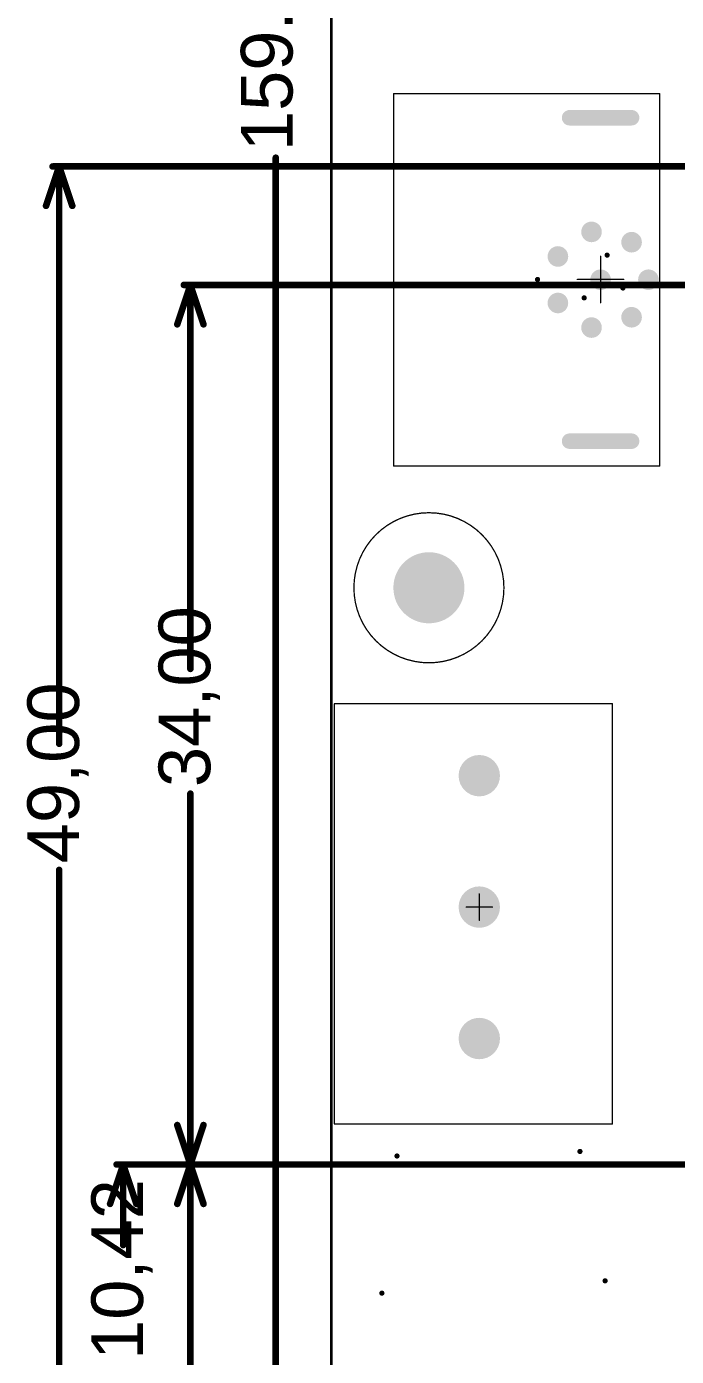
# Model space of a CAD drawing. Header units: inches. Extents: x -0.46 to 4.93, y -0.49 to 6.86.
# Drawn here: x -0.464 to 0.525, y 1.341 to 3.365 of the extents above; entities that cross this region are included whole.
import ezdxf

# ---------------------------------------------------------------- set-up
doc = ezdxf.new("R2010")
doc.units = ezdxf.units.IN
doc.header["$MEASUREMENT"] = 0
for name, color, linetype in [('Board', 6, 'Continuous'), ('Dimensions', 56, 'Continuous'), ('Pad Holes', 156, 'Continuous'), ('Top Courtyard', 56, 'Continuous'), ('Via Holes', 16, 'Continuous')]:
    doc.layers.add(name, color=color, linetype=linetype)
doc.styles.add('Arial', font='', dxfattribs={"height": 0.2})
doc.styles.get('Arial').set_extended_font_data('Arial')

# ---------------------------------------------------------------- blocks, each defined once
blk = doc.blocks.new('08_3203_08_XXX_94')
at = {"layer": 'Pad Holes'}
h = blk.add_hatch(color=7, dxfattribs=at)
edge = h.paths.add_edge_path()
edge.add_arc((0.0004, 0.0728), 0.0157, 0, 360)
h = blk.add_hatch(color=7, dxfattribs=at)
edge = h.paths.add_edge_path()
edge.add_arc((-0.0567, 0.0472), 0.0157, 0, 360)
h = blk.add_hatch(color=7, dxfattribs=at)
edge = h.paths.add_edge_path()
edge.add_arc((0.0575, 0.0472), 0.0157, 0, 360)
h = blk.add_hatch(color=7, dxfattribs=at)
edge = h.paths.add_edge_path()
edge.add_arc((-0.2461, -0.0472), 0.0118, 180, 360)
edge.add_line((-0.2343, -0.0472), (-0.2343, 0.0472))
edge.add_arc((-0.2461, 0.0472), 0.0118, 0, 180)
edge.add_line((-0.2579, 0.0472), (-0.2579, -0.0472))
h = blk.add_hatch(color=7, dxfattribs=at)
edge = h.paths.add_edge_path()
edge.add_arc((0.2461, -0.0472), 0.0118, 180, 360)
edge.add_line((0.2579, -0.0472), (0.2579, 0.0472))
edge.add_arc((0.2461, 0.0472), 0.0118, 0, 180)
edge.add_line((0.2343, 0.0472), (0.2343, -0.0472))
h = blk.add_hatch(color=7, dxfattribs=at)
edge = h.paths.add_edge_path()
edge.add_arc((-0.0724, -0.0138), 0.0157, 0, 360)
h = blk.add_hatch(color=7, dxfattribs=at)
edge = h.paths.add_edge_path()
edge.add_arc((0.0004, 0), 0.0157, 0, 360)
h = blk.add_hatch(color=7, dxfattribs=at)
edge = h.paths.add_edge_path()
edge.add_arc((0.0732, -0.0138), 0.0157, 0, 360)
h = blk.add_hatch(color=7, dxfattribs=at)
edge = h.paths.add_edge_path()
edge.add_arc((-0.035, -0.065), 0.0157, 0, 360)
h = blk.add_hatch(color=7, dxfattribs=at)
edge = h.paths.add_edge_path()
edge.add_arc((0.0358, -0.065), 0.0157, 0, 360)
at = {"layer": 'Top Courtyard'}
for points in [[(0.2839, 0.0898, 0.00197, 0.00197, 0), (-0.2827, 0.0898, 0.00197, 0.00197, 0)], [(-0.2827, -0.315, 0.00197, 0.00197, 0), (-0.2827, 0.0898, 0.00197, 0.00197, 0)], [(0.2839, -0.315, 0.00197, 0.00197, 0), (0.2839, 0.0898, 0.00197, 0.00197, 0)], [(0, -0.0354, 0.00197, 0.00197, 0), (0, 0.0354, 0.00197, 0.00197, 0)], [(0.0354, 0, 0.00197, 0.00197, 0), (-0.0354, 0, 0.00197, 0.00197, 0)], [(0.2839, -0.315, 0.00197, 0.00197, 0), (-0.2827, -0.315, 0.00197, 0.00197, 0)]]:
    blk.add_lwpolyline(points, format="xyseb", dxfattribs=at)
for points in [[(-0.2832, 0.0898, 0.000984, 0.000984, 1), (-0.2822, 0.0898, 0.000984, 0.000984, 1)], [(-0.2832, 0.0898, 0.000984, 0.000984, 1), (-0.2822, 0.0898, 0.000984, 0.000984, 1)], [(0.2834, 0.0898, 0.000984, 0.000984, 1), (0.2844, 0.0898, 0.000984, 0.000984, 1)], [(0.2834, 0.0898, 0.000984, 0.000984, 1), (0.2844, 0.0898, 0.000984, 0.000984, 1)], [(-0.0005, 0.0354, 0.000984, 0.000984, 1), (0.0005, 0.0354, 0.000984, 0.000984, 1)], [(-0.0359, 0, 0.000984, 0.000984, 1), (-0.0349, 0, 0.000984, 0.000984, 1)], [(0.0349, 0, 0.000984, 0.000984, 1), (0.0359, 0, 0.000984, 0.000984, 1)], [(-0.0005, -0.0354, 0.000984, 0.000984, 1), (0.0005, -0.0354, 0.000984, 0.000984, 1)], [(-0.2832, -0.315, 0.000984, 0.000984, 1), (-0.2822, -0.315, 0.000984, 0.000984, 1)], [(-0.2832, -0.315, 0.000984, 0.000984, 1), (-0.2822, -0.315, 0.000984, 0.000984, 1)], [(0.2834, -0.315, 0.000984, 0.000984, 1), (0.2844, -0.315, 0.000984, 0.000984, 1)], [(0.2834, -0.315, 0.000984, 0.000984, 1), (0.2844, -0.315, 0.000984, 0.000984, 1)]]:
    blk.add_lwpolyline(points, format="xyseb", close=True, dxfattribs=at)
blk = doc.blocks.new('MOUNTING_HOLE_M2_5_383')
at = {"layer": 'Pad Holes'}
h = blk.add_hatch(color=7, dxfattribs=at)
edge = h.paths.add_edge_path()
edge.add_arc((0, 0), 0.0541, 0, 360)
at = {"layer": 'Top Courtyard'}
for points in [[(0.1142, 0, 0.00197, 0.00197, 1), (-0.1142, 0, 0.00197, 0.00197, 1)], [(-0.1147, 0, 0.000984, 0.000984, 1), (-0.1137, 0, 0.000984, 0.000984, 1)], [(0.1137, 0, 0.000984, 0.000984, 1), (0.1147, 0, 0.000984, 0.000984, 1)]]:
    blk.add_lwpolyline(points, format="xyseb", close=True, dxfattribs=at)
blk = doc.blocks.new('TB007_508_03BE_F_________1_789')
at = {"layer": 'Pad Holes'}
h = blk.add_hatch(color=7, dxfattribs=at)
edge = h.paths.add_edge_path()
edge.add_arc((-0.2, 0), 0.0315, 0, 360)
h = blk.add_hatch(color=7, dxfattribs=at)
edge = h.paths.add_edge_path()
edge.add_arc((0, 0), 0.0315, 0, 360)
h = blk.add_hatch(color=7, dxfattribs=at)
edge = h.paths.add_edge_path()
edge.add_arc((0.2, 0), 0.0315, 0, 360)
at = {"layer": 'Top Courtyard'}
for points in [[(-0.33, 0.2205, 0.00197, 0.00197, 0), (0.3098, 0.2205, 0.00197, 0.00197, 0)], [(-0.33, 0.2205, 0.00197, 0.00197, 0), (-0.33, -0.2028, 0.00197, 0.00197, 0)], [(0.3098, 0.2205, 0.00197, 0.00197, 0), (0.3098, -0.2028, 0.00197, 0.00197, 0)], [(0, 0.02, 0.00197, 0.00197, 0), (0, -0.02, 0.00197, 0.00197, 0)], [(-0.02, 0, 0.00197, 0.00197, 0), (0.02, 0, 0.00197, 0.00197, 0)], [(-0.33, -0.2028, 0.00197, 0.00197, 0), (0.3098, -0.2028, 0.00197, 0.00197, 0)]]:
    blk.add_lwpolyline(points, format="xyseb", dxfattribs=at)
for points in [[(-0.3305, 0.2205, 0.000984, 0.000984, 1), (-0.3295, 0.2205, 0.000984, 0.000984, 1)], [(-0.3305, 0.2205, 0.000984, 0.000984, 1), (-0.3295, 0.2205, 0.000984, 0.000984, 1)], [(0.3094, 0.2205, 0.000984, 0.000984, 1), (0.3103, 0.2205, 0.000984, 0.000984, 1)], [(0.3094, 0.2205, 0.000984, 0.000984, 1), (0.3103, 0.2205, 0.000984, 0.000984, 1)], [(-0.0005, 0.02, 0.000984, 0.000984, 1), (0.0005, 0.02, 0.000984, 0.000984, 1)], [(-0.0205, 0, 0.000984, 0.000984, 1), (-0.0195, 0, 0.000984, 0.000984, 1)], [(0.0195, 0, 0.000984, 0.000984, 1), (0.0205, 0, 0.000984, 0.000984, 1)], [(-0.0005, -0.02, 0.000984, 0.000984, 1), (0.0005, -0.02, 0.000984, 0.000984, 1)], [(-0.3305, -0.2028, 0.000984, 0.000984, 1), (-0.3295, -0.2028, 0.000984, 0.000984, 1)], [(-0.3305, -0.2028, 0.000984, 0.000984, 1), (-0.3295, -0.2028, 0.000984, 0.000984, 1)], [(0.3094, -0.2028, 0.000984, 0.000984, 1), (0.3103, -0.2028, 0.000984, 0.000984, 1)], [(0.3094, -0.2028, 0.000984, 0.000984, 1), (0.3103, -0.2028, 0.000984, 0.000984, 1)]]:
    blk.add_lwpolyline(points, format="xyseb", close=True, dxfattribs=at)

msp = doc.modelspace()

# ---------------------------------------------------------------- hatches: boundary and pattern name
at = {"layer": 'Via Holes'}
h = msp.add_hatch(color=7, dxfattribs=at)
edge = h.paths.add_edge_path()
edge.add_arc((0.42, 3.017), 0.004, 0, 360)
h = msp.add_hatch(color=7, dxfattribs=at)
edge = h.paths.add_edge_path()
edge.add_arc((0.314, 2.98), 0.004, 0, 360)
h = msp.add_hatch(color=7, dxfattribs=at)
edge = h.paths.add_edge_path()
edge.add_arc((0.385, 2.952), 0.004, 0, 360)
h = msp.add_hatch(color=7, dxfattribs=at)
edge = h.paths.add_edge_path()
edge.add_arc((0.444, 2.967), 0.004, 0, 360)
h = msp.add_hatch(color=7, dxfattribs=at)
edge = h.paths.add_edge_path()
edge.add_arc((0.1, 1.646), 0.004, 0, 360)
h = msp.add_hatch(color=7, dxfattribs=at)
edge = h.paths.add_edge_path()
edge.add_arc((0.3786, 1.6529), 0.004, 0, 360)
h = msp.add_hatch(color=7, dxfattribs=at)
edge = h.paths.add_edge_path()
edge.add_arc((0.4169, 1.456), 0.004, 0, 360)
h = msp.add_hatch(color=7, dxfattribs=at)
edge = h.paths.add_edge_path()
edge.add_arc((0.077, 1.4373), 0.004, 0, 360)

# ---------------------------------------------------------------- linework, layer by layer
at = {"layer": 'Board'}
msp.add_lwpolyline([(0, 0, 0.00394, 0.00394, 0), (0, 6.5748, 0.00394, 0.00394, 0)], format="xyseb", dxfattribs=at)
at = {"layer": 'Dimensions'}
for points in [[(-0.0846, 0.1575, 0.01, 0.01, 0), (-0.0846, 3.1653, 0.01, 0.01, 0)], [(-0.4344, 3.092, 0.01, 0.01, 0), (-0.4144, 3.152, 0.01, 0.01, 0)], [(-0.4244, 3.152, 0.01, 0.01, 0), (1.4766, 3.152, 0.01, 0.01, 0)], [(-0.4144, 2.2734, 0.01, 0.01, 0), (-0.4144, 3.152, 0.01, 0.01, 0)], [(-0.4144, 3.152, 0.01, 0.01, 0), (-0.3944, 3.092, 0.01, 0.01, 0)], [(-0.2346, 2.9117, 0.01, 0.01, 0), (-0.2146, 2.9717, 0.01, 0.01, 0)], [(-0.2246, 2.9717, 0.01, 0.01, 0), (1.6641, 2.9717, 0.01, 0.01, 0)], [(-0.2146, 2.3873, 0.01, 0.01, 0), (-0.2146, 2.9717, 0.01, 0.01, 0)], [(-0.2146, 2.9717, 0.01, 0.01, 0), (-0.1946, 2.9117, 0.01, 0.01, 0)], [(-0.2146, 1.6331, 0.01, 0.01, 0), (-0.2146, 2.1975, 0.01, 0.01, 0)], [(-0.4144, 1.2229, 0.01, 0.01, 0), (-0.4144, 2.0815, 0.01, 0.01, 0)], [(-0.2346, 1.6931, 0.01, 0.01, 0), (-0.2146, 1.6331, 0.01, 0.01, 0)], [(-0.2146, 1.6331, 0.01, 0.01, 0), (-0.1946, 1.6931, 0.01, 0.01, 0)], [(-0.3369, 1.5731, 0.01, 0.01, 0), (-0.3169, 1.6331, 0.01, 0.01, 0)], [(-0.3269, 1.6331, 0.01, 0.01, 0), (1.6641, 1.6331, 0.01, 0.01, 0)], [(-0.3169, 1.5104, 0.01, 0.01, 0), (-0.3169, 1.6331, 0.01, 0.01, 0)], [(-0.3169, 1.6331, 0.01, 0.01, 0), (-0.2969, 1.5731, 0.01, 0.01, 0)], [(-0.2346, 1.5731, 0.01, 0.01, 0), (-0.2146, 1.6331, 0.01, 0.01, 0)], [(-0.2246, 1.6331, 0.01, 0.01, 0), (1.6641, 1.6331, 0.01, 0.01, 0)], [(-0.2246, 1.6331, 0.01, 0.01, 0), (1.6641, 1.6331, 0.01, 0.01, 0)], [(-0.2146, 0.9803, 0.01, 0.01, 0), (-0.2146, 1.6331, 0.01, 0.01, 0)], [(-0.2146, 1.6331, 0.01, 0.01, 0), (-0.1946, 1.5731, 0.01, 0.01, 0)]]:
    msp.add_lwpolyline(points, format="xyseb", dxfattribs=at)
for points in [[(-0.0871, 3.1653, 0.005, 0.005, 1), (-0.0821, 3.1653, 0.005, 0.005, 1)], [(-0.4269, 3.152, 0.005, 0.005, 1), (-0.4219, 3.152, 0.005, 0.005, 1)], [(-0.4169, 3.152, 0.005, 0.005, 1), (-0.4119, 3.152, 0.005, 0.005, 1)], [(-0.4169, 3.152, 0.005, 0.005, 1), (-0.4119, 3.152, 0.005, 0.005, 1)], [(-0.4169, 3.152, 0.005, 0.005, 1), (-0.4119, 3.152, 0.005, 0.005, 1)], [(-0.4369, 3.092, 0.005, 0.005, 1), (-0.4319, 3.092, 0.005, 0.005, 1)], [(-0.3969, 3.092, 0.005, 0.005, 1), (-0.3919, 3.092, 0.005, 0.005, 1)], [(-0.2271, 2.9717, 0.005, 0.005, 1), (-0.2221, 2.9717, 0.005, 0.005, 1)], [(-0.2171, 2.9717, 0.005, 0.005, 1), (-0.2121, 2.9717, 0.005, 0.005, 1)], [(-0.2171, 2.9717, 0.005, 0.005, 1), (-0.2121, 2.9717, 0.005, 0.005, 1)], [(-0.2171, 2.9717, 0.005, 0.005, 1), (-0.2121, 2.9717, 0.005, 0.005, 1)], [(-0.2371, 2.9117, 0.005, 0.005, 1), (-0.2321, 2.9117, 0.005, 0.005, 1)], [(-0.1971, 2.9117, 0.005, 0.005, 1), (-0.1921, 2.9117, 0.005, 0.005, 1)], [(-0.2171, 2.3873, 0.005, 0.005, 1), (-0.2121, 2.3873, 0.005, 0.005, 1)], [(-0.4169, 2.2734, 0.005, 0.005, 1), (-0.4119, 2.2734, 0.005, 0.005, 1)], [(-0.2171, 2.1975, 0.005, 0.005, 1), (-0.2121, 2.1975, 0.005, 0.005, 1)], [(-0.4169, 2.0815, 0.005, 0.005, 1), (-0.4119, 2.0815, 0.005, 0.005, 1)], [(-0.2371, 1.6931, 0.005, 0.005, 1), (-0.2321, 1.6931, 0.005, 0.005, 1)], [(-0.1971, 1.6931, 0.005, 0.005, 1), (-0.1921, 1.6931, 0.005, 0.005, 1)], [(-0.3294, 1.6331, 0.005, 0.005, 1), (-0.3244, 1.6331, 0.005, 0.005, 1)], [(-0.3194, 1.6331, 0.005, 0.005, 1), (-0.3144, 1.6331, 0.005, 0.005, 1)], [(-0.3194, 1.6331, 0.005, 0.005, 1), (-0.3144, 1.6331, 0.005, 0.005, 1)], [(-0.3194, 1.6331, 0.005, 0.005, 1), (-0.3144, 1.6331, 0.005, 0.005, 1)], [(-0.2271, 1.6331, 0.005, 0.005, 1), (-0.2221, 1.6331, 0.005, 0.005, 1)], [(-0.2271, 1.6331, 0.005, 0.005, 1), (-0.2221, 1.6331, 0.005, 0.005, 1)], [(-0.2171, 1.6331, 0.005, 0.005, 1), (-0.2121, 1.6331, 0.005, 0.005, 1)], [(-0.2171, 1.6331, 0.005, 0.005, 1), (-0.2121, 1.6331, 0.005, 0.005, 1)], [(-0.2171, 1.6331, 0.005, 0.005, 1), (-0.2121, 1.6331, 0.005, 0.005, 1)], [(-0.2171, 1.6331, 0.005, 0.005, 1), (-0.2121, 1.6331, 0.005, 0.005, 1)], [(-0.2171, 1.6331, 0.005, 0.005, 1), (-0.2121, 1.6331, 0.005, 0.005, 1)], [(-0.2171, 1.6331, 0.005, 0.005, 1), (-0.2121, 1.6331, 0.005, 0.005, 1)], [(-0.3394, 1.5731, 0.005, 0.005, 1), (-0.3344, 1.5731, 0.005, 0.005, 1)], [(-0.2994, 1.5731, 0.005, 0.005, 1), (-0.2944, 1.5731, 0.005, 0.005, 1)], [(-0.2371, 1.5731, 0.005, 0.005, 1), (-0.2321, 1.5731, 0.005, 0.005, 1)], [(-0.1971, 1.5731, 0.005, 0.005, 1), (-0.1921, 1.5731, 0.005, 0.005, 1)], [(-0.3194, 1.5104, 0.005, 0.005, 1), (-0.3144, 1.5104, 0.005, 0.005, 1)]]:
    msp.add_lwpolyline(points, format="xyseb", close=True, dxfattribs=at)

# ---------------------------------------------------------------- block references
for name, p, rotation in [('08_3203_08_XXX_94', (0.41, 2.98), 270), ('TB007_508_03BE_F_________1_789', (0.2253, 2.0248), 90)]:
    msp.add_blockref(name, p, dxfattribs=dict(rotation=rotation))
msp.add_blockref('MOUNTING_HOLE_M2_5_383', (0.1486, 2.5108))

# ---------------------------------------------------------------- texts
at = {"layer": 'Dimensions', "style": 'Arial'}
for s, p in [('159.00', (-0.059, 3.1753)), ('34,00', (-0.1843, 2.2075)), ('49,00', (-0.3841, 2.0915)), ('10,42', (-0.2867, 1.3356))]:
    msp.add_text(s, height=0.07874, rotation=90, dxfattribs=at).set_placement(p)

doc.saveas('drawing.dxf')
